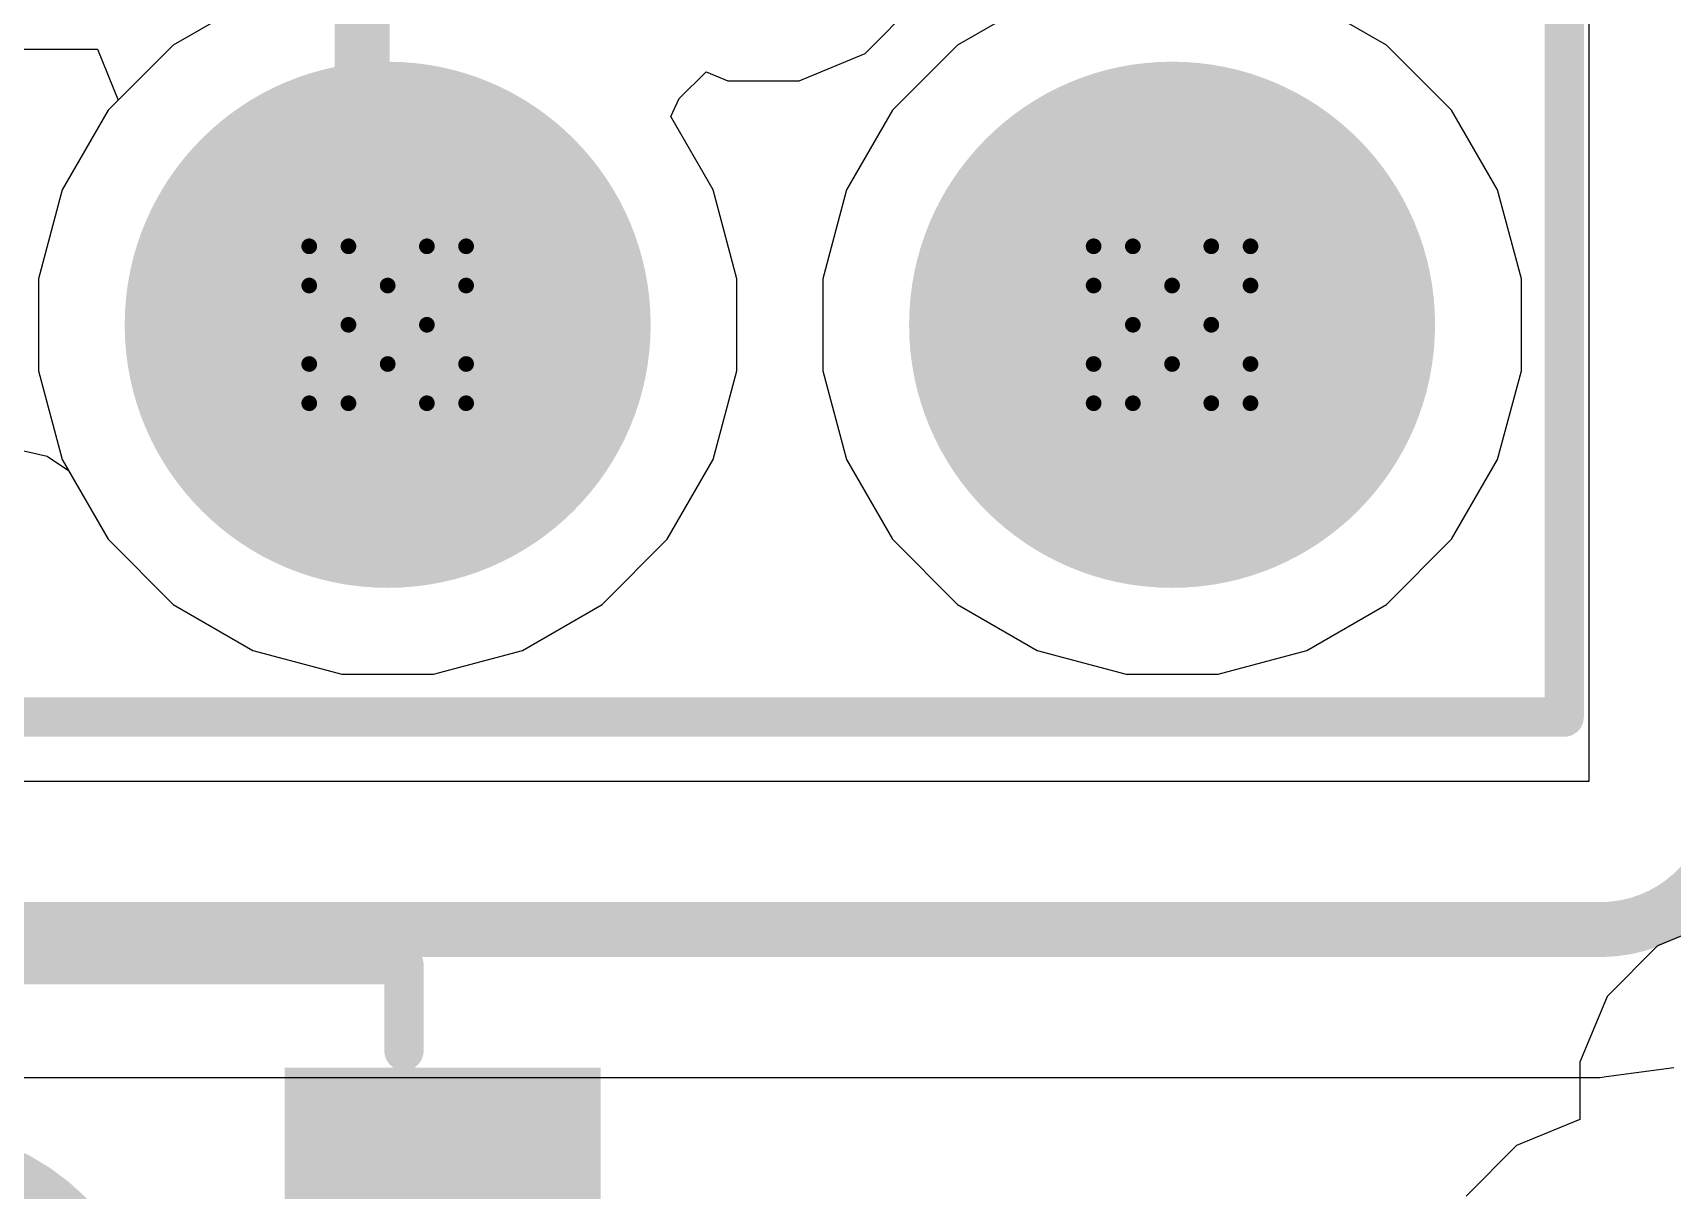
# Model space of a CAD drawing. Header units: inches. Extents: x -18 to 5357, y -8 to 5291.
# Drawn here: x 26.41 to 31.72, y 18.98 to 22.73 of the extents above; entities that cross this region are included whole.
import ezdxf

# ---------------------------------------------------------------- set-up
doc = ezdxf.new("R2010")
doc.units = ezdxf.units.IN
for name, color, linetype in [('Bottom Layer', 5, 'Continuous'), ('Bottom Solder', 6, 'Continuous'), ('Drill Drawing', 1, 'Continuous'), ('Ground', 16, 'Continuous'), ('Multi-Layer', 9, 'Continuous'), ('Pad Holes', 156, 'Continuous'), ('Power', 76, 'Continuous'), ('Top Layer', 1, 'Continuous'), ('Top Overlay', 2, 'Continuous'), ('Top Paste', 8, 'Continuous'), ('Top Solder', 216, 'Continuous')]:
    doc.layers.add(name, color=color, linetype=linetype)

# ---------------------------------------------------------------- blocks, each defined once
blk = doc.blocks.new('B3U_1000P_26')
at = {"layer": 'Top Layer'}
for points in [[(-2.11, 0.86), (-1.29, 0.86), (-1.29, -0.86), (-2.11, -0.86)], [(1.29, 0.86), (2.11, 0.86), (2.11, -0.86), (1.29, -0.86)]]:
    blk.add_hatch(color=1, dxfattribs=at).paths.add_polyline_path(points)
at = {"layer": 'Top Paste'}
for points in [[(-2.11, 0.86), (-1.29, 0.86), (-1.29, -0.86), (-2.11, -0.86)], [(1.29, 0.86), (2.11, 0.86), (2.11, -0.86), (1.29, -0.86)]]:
    blk.add_hatch(color=8, dxfattribs=at).paths.add_polyline_path(points)
at = {"layer": 'Top Solder'}
for points in [[(-2.2116, 0.9616), (-1.1884, 0.9616), (-1.1884, -0.9616), (-2.2116, -0.9616)], [(1.1884, 0.9616), (2.2116, 0.9616), (2.2116, -0.9616), (1.1884, -0.9616)]]:
    blk.add_hatch(color=216, dxfattribs=at).paths.add_polyline_path(points)
at = {"layer": 'Top Overlay'}
for points in [[(-1.5748, 1.2954, 0.127, 0.127, 0), (1.5748, 1.2954, 0.127, 0.127, 0)], [(-1.5748, 1.016, 0.127, 0.127, 0), (-1.5748, 1.2954, 0.127, 0.127, 0)], [(1.5748, 1.016, 0.127, 0.127, 0), (1.5748, 1.2954, 0.127, 0.127, 0)], [(-1.5748, -1.2954, 0.127, 0.127, 0), (-1.5748, -1.016, 0.127, 0.127, 0)], [(1.5748, -1.2954, 0.127, 0.127, 0), (1.5748, -1.016, 0.127, 0.127, 0)], [(-1.5748, -1.2954, 0.127, 0.127, 0), (1.5748, -1.2954, 0.127, 0.127, 0)]]:
    blk.add_lwpolyline(points, format="xyseb", dxfattribs=at)
for points in [[(-1.6065, 1.2954, 0.0635, 0.0635, 1), (-1.5431, 1.2954, 0.0635, 0.0635, 1)], [(-1.6065, 1.2954, 0.0635, 0.0635, 1), (-1.5431, 1.2954, 0.0635, 0.0635, 1)], [(1.5431, 1.2954, 0.0635, 0.0635, 1), (1.6066, 1.2954, 0.0635, 0.0635, 1)], [(1.5431, 1.2954, 0.0635, 0.0635, 1), (1.6066, 1.2954, 0.0635, 0.0635, 1)], [(-1.6065, 1.016, 0.0635, 0.0635, 1), (-1.5431, 1.016, 0.0635, 0.0635, 1)], [(1.5431, 1.016, 0.0635, 0.0635, 1), (1.6066, 1.016, 0.0635, 0.0635, 1)], [(0.6411, 0, 0.254, 0.254, 1), (-0.6411, 0, 0.254, 0.254, 1)], [(-0.7046, 0, 0.127, 0.127, 1), (-0.5776, 0, 0.127, 0.127, 1)], [(0.5776, 0, 0.127, 0.127, 1), (0.7046, 0, 0.127, 0.127, 1)], [(-1.6065, -1.016, 0.0635, 0.0635, 1), (-1.5431, -1.016, 0.0635, 0.0635, 1)], [(1.5431, -1.016, 0.0635, 0.0635, 1), (1.6065, -1.016, 0.0635, 0.0635, 1)], [(-1.6065, -1.2954, 0.0635, 0.0635, 1), (-1.5431, -1.2954, 0.0635, 0.0635, 1)], [(-1.6065, -1.2954, 0.0635, 0.0635, 1), (-1.5431, -1.2954, 0.0635, 0.0635, 1)], [(1.5431, -1.2954, 0.0635, 0.0635, 1), (1.6065, -1.2954, 0.0635, 0.0635, 1)], [(1.5431, -1.2954, 0.0635, 0.0635, 1), (1.6065, -1.2954, 0.0635, 0.0635, 1)]]:
    blk.add_lwpolyline(points, format="xyseb", close=True, dxfattribs=at)
blk = doc.blocks.new('HDR1X3__83')
at = {"layer": 'Bottom Layer'}
h = blk.add_hatch(color=5, dxfattribs=at)
edge = h.paths.add_edge_path()
edge.add_arc((2.54, 0), 0.75, 0, 360)
h = blk.add_hatch(color=5, dxfattribs=at)
edge = h.paths.add_edge_path()
edge.add_arc((5.08, 0), 0.75, 0, 360)
at = {"layer": 'Bottom Solder'}
h = blk.add_hatch(color=6, dxfattribs=at)
edge = h.paths.add_edge_path()
edge.add_arc((2.54, 0), 0.8516, 0, 360)
h = blk.add_hatch(color=6, dxfattribs=at)
edge = h.paths.add_edge_path()
edge.add_arc((5.08, 0), 0.8516, 0, 360)
at = {"layer": 'Ground'}
h = blk.add_hatch(color=16, dxfattribs=at)
edge = h.paths.add_edge_path()
edge.add_arc((2.54, 0), 0.75, 0, 360)
h = blk.add_hatch(color=16, dxfattribs=at)
edge = h.paths.add_edge_path()
edge.add_arc((5.08, 0), 0.75, 0, 360)
at = {"layer": 'Multi-Layer'}
h = blk.add_hatch(color=9, dxfattribs=at)
edge = h.paths.add_edge_path()
edge.add_arc((2.54, 0), 0.75, 0, 360)
h = blk.add_hatch(color=9, dxfattribs=at)
edge = h.paths.add_edge_path()
edge.add_arc((5.08, 0), 0.75, 0, 360)
at = {"layer": 'Pad Holes'}
h = blk.add_hatch(color=7, dxfattribs=at)
edge = h.paths.add_edge_path()
edge.add_arc((2.54, 0), 0.45, 0, 360)
h = blk.add_hatch(color=7, dxfattribs=at)
edge = h.paths.add_edge_path()
edge.add_arc((5.08, 0), 0.45, 0, 360)
at = {"layer": 'Power'}
h = blk.add_hatch(color=76, dxfattribs=at)
edge = h.paths.add_edge_path()
edge.add_arc((2.54, 0), 0.75, 0, 360)
h = blk.add_hatch(color=76, dxfattribs=at)
edge = h.paths.add_edge_path()
edge.add_arc((5.08, 0), 0.75, 0, 360)
at = {"layer": 'Top Layer'}
h = blk.add_hatch(color=1, dxfattribs=at)
edge = h.paths.add_edge_path()
edge.add_arc((2.54, 0), 0.75, 0, 360)
h = blk.add_hatch(color=1, dxfattribs=at)
edge = h.paths.add_edge_path()
edge.add_arc((5.08, 0), 0.75, 0, 360)
at = {"layer": 'Top Solder'}
h = blk.add_hatch(color=216, dxfattribs=at)
edge = h.paths.add_edge_path()
edge.add_arc((2.54, 0), 0.8516, 0, 360)
h = blk.add_hatch(color=216, dxfattribs=at)
edge = h.paths.add_edge_path()
edge.add_arc((5.08, 0), 0.8516, 0, 360)
at = {"layer": 'Top Overlay'}
for points in [[(6.35, -1.27, 0.127, 0.127, 0), (6.35, 1.27, 0.127, 0.127, 0)], [(-1.27, -1.27, 0.127, 0.127, 0), (6.35, -1.27, 0.127, 0.127, 0)]]:
    blk.add_lwpolyline(points, format="xyseb", dxfattribs=at)
blk.add_lwpolyline([(6.3182, -1.27, 0.0635, 0.0635, 1), (6.3817, -1.27, 0.0635, 0.0635, 1)], format="xyseb", close=True, dxfattribs=at)
blk.add_lwpolyline([(6.3182, -1.27, 0.0635, 0.0635, 1), (6.3817, -1.27, 0.0635, 0.0635, 1)], format="xyseb", close=True, dxfattribs=at)

msp = doc.modelspace()

# ---------------------------------------------------------------- linework, layer by layer
at = {"layer": 'Bottom Layer'}
for p, q in [((31.4535, 23.4263), (31.4535, 20.3023)), ((29.1104, 22.6592), (29.2738, 22.8227)), ((26.1551, 22.6727), (26.6239, 22.6727)), ((26.6239, 22.6727), (26.6919, 22.5084)), ((28.8968, 22.5708), (29.1104, 22.6592)), ((28.5081, 22.514), (28.5954, 22.5999)), ((28.5954, 22.5999), (28.6657, 22.5708)), ((28.6657, 22.5708), (28.8968, 22.5708)), ((28.4811, 22.4548), (28.5081, 22.514)), ((26.659, 22.4755), (26.5101, 22.2176)), ((26.6919, 22.5084), (26.659, 22.4755)), ((28.618, 22.2176), (28.4811, 22.4548)), ((26.5101, 22.2176), (26.4331, 21.93)), ((28.6951, 21.93), (28.618, 22.2176)), ((26.4331, 21.93), (26.4331, 21.6322)), ((28.6951, 21.6322), (28.6951, 21.93)), ((26.4331, 21.6322), (26.5101, 21.3445)), ((28.618, 21.3445), (28.6951, 21.6322)), ((26.5101, 21.3445), (26.659, 21.0866)), ((28.4691, 21.0866), (28.618, 21.3445)), ((26.659, 21.0866), (26.8696, 20.8761)), ((28.2585, 20.8761), (28.4691, 21.0866)), ((26.8696, 20.8761), (27.1275, 20.7272)), ((28.0006, 20.7272), (28.2585, 20.8761)), ((27.1275, 20.7272), (27.4152, 20.6501)), ((27.713, 20.6501), (28.0006, 20.7272)), ((27.4152, 20.6501), (27.713, 20.6501)), ((31.4535, 20.3023), (23.7176, 20.3023)), ((23.7176, 19.3441), (31.4904, 19.3441)), ((31.4904, 19.3441), (31.5103, 19.348)), ((31.5103, 19.348), (31.7285, 19.3767))]:
    msp.add_line(p, q, dxfattribs=at)
for points in [[(31.9327, 20.2654, 0.1778, 0.1778, -0.414214), (31.4904, 19.8232, 0.1778, 0.1778, 0)], [(23.375, 19.8232, 0.1778, 0.1778, 0), (31.4904, 19.8232, 0.1778, 0.1778, 0)]]:
    msp.add_lwpolyline(points, format="xyseb", dxfattribs=at)
msp.add_lwpolyline([(31.446, 19.8232, 0.0889, 0.0889, 1), (31.5349, 19.8232, 0.0889, 0.0889, 1)], format="xyseb", close=True, dxfattribs=at)
msp.add_lwpolyline([(31.446, 19.8232, 0.0889, 0.0889, 1), (31.5349, 19.8232, 0.0889, 0.0889, 1)], format="xyseb", close=True, dxfattribs=at)
at = {"layer": 'Drill Drawing'}
for points in [[(27.3101, 21.9081, 0.0508, 0.0508, 0), (27.3101, 22.0351, 0.0508, 0.0508, 0)], [(27.3101, 22.0351, 0.0508, 0.0508, 0), (27.4371, 22.0351, 0.0508, 0.0508, 0)], [(27.4371, 22.0351, 0.0508, 0.0508, 0), (27.5641, 21.9081, 0.0508, 0.0508, 0)], [(27.5641, 21.9081, 0.0508, 0.0508, 0), (27.6911, 22.0351, 0.0508, 0.0508, 0)], [(27.6911, 22.0351, 0.0508, 0.0508, 0), (27.8181, 22.0351, 0.0508, 0.0508, 0)], [(27.8181, 21.9081, 0.0508, 0.0508, 0), (27.8181, 22.0351, 0.0508, 0.0508, 0)], [(29.8501, 21.9081, 0.0508, 0.0508, 0), (29.8501, 22.0351, 0.0508, 0.0508, 0)], [(29.8501, 22.0351, 0.0508, 0.0508, 0), (29.9771, 22.0351, 0.0508, 0.0508, 0)], [(29.9771, 22.0351, 0.0508, 0.0508, 0), (30.1041, 21.9081, 0.0508, 0.0508, 0)], [(30.1041, 21.9081, 0.0508, 0.0508, 0), (30.2311, 22.0351, 0.0508, 0.0508, 0)], [(30.2311, 22.0351, 0.0508, 0.0508, 0), (30.3581, 22.0351, 0.0508, 0.0508, 0)], [(30.3581, 21.9081, 0.0508, 0.0508, 0), (30.3581, 22.0351, 0.0508, 0.0508, 0)], [(27.3101, 21.9081, 0.0508, 0.0508, 0), (27.4371, 21.7811, 0.0508, 0.0508, 0)], [(27.6911, 21.7811, 0.0508, 0.0508, 0), (27.8181, 21.9081, 0.0508, 0.0508, 0)], [(29.8501, 21.9081, 0.0508, 0.0508, 0), (29.9771, 21.7811, 0.0508, 0.0508, 0)], [(30.2311, 21.7811, 0.0508, 0.0508, 0), (30.3581, 21.9081, 0.0508, 0.0508, 0)], [(27.3101, 21.6541, 0.0508, 0.0508, 0), (27.4371, 21.7811, 0.0508, 0.0508, 0)], [(27.6911, 21.7811, 0.0508, 0.0508, 0), (27.8181, 21.6541, 0.0508, 0.0508, 0)], [(29.8501, 21.6541, 0.0508, 0.0508, 0), (29.9771, 21.7811, 0.0508, 0.0508, 0)], [(30.2311, 21.7811, 0.0508, 0.0508, 0), (30.3581, 21.6541, 0.0508, 0.0508, 0)], [(27.3101, 21.5271, 0.0508, 0.0508, 0), (27.3101, 21.6541, 0.0508, 0.0508, 0)], [(27.4371, 21.5271, 0.0508, 0.0508, 0), (27.5641, 21.6541, 0.0508, 0.0508, 0)], [(27.5641, 21.6541, 0.0508, 0.0508, 0), (27.6911, 21.5271, 0.0508, 0.0508, 0)], [(27.8181, 21.5271, 0.0508, 0.0508, 0), (27.8181, 21.6541, 0.0508, 0.0508, 0)], [(29.8501, 21.5271, 0.0508, 0.0508, 0), (29.8501, 21.6541, 0.0508, 0.0508, 0)], [(29.9771, 21.5271, 0.0508, 0.0508, 0), (30.1041, 21.6541, 0.0508, 0.0508, 0)], [(30.1041, 21.6541, 0.0508, 0.0508, 0), (30.2311, 21.5271, 0.0508, 0.0508, 0)], [(30.3581, 21.5271, 0.0508, 0.0508, 0), (30.3581, 21.6541, 0.0508, 0.0508, 0)], [(27.3101, 21.5271, 0.0508, 0.0508, 0), (27.4371, 21.5271, 0.0508, 0.0508, 0)], [(27.6911, 21.5271, 0.0508, 0.0508, 0), (27.8181, 21.5271, 0.0508, 0.0508, 0)], [(29.8501, 21.5271, 0.0508, 0.0508, 0), (29.9771, 21.5271, 0.0508, 0.0508, 0)], [(30.2311, 21.5271, 0.0508, 0.0508, 0), (30.3581, 21.5271, 0.0508, 0.0508, 0)]]:
    msp.add_lwpolyline(points, format="xyseb", dxfattribs=at)
for points in [[(27.2974, 22.0351, 0.0254, 0.0254, 1), (27.3228, 22.0351, 0.0254, 0.0254, 1)], [(27.2974, 22.0351, 0.0254, 0.0254, 1), (27.3228, 22.0351, 0.0254, 0.0254, 1)], [(27.4244, 22.0351, 0.0254, 0.0254, 1), (27.4498, 22.0351, 0.0254, 0.0254, 1)], [(27.4244, 22.0351, 0.0254, 0.0254, 1), (27.4498, 22.0351, 0.0254, 0.0254, 1)], [(27.6784, 22.0351, 0.0254, 0.0254, 1), (27.7038, 22.0351, 0.0254, 0.0254, 1)], [(27.6784, 22.0351, 0.0254, 0.0254, 1), (27.7038, 22.0351, 0.0254, 0.0254, 1)], [(27.8054, 22.0351, 0.0254, 0.0254, 1), (27.8308, 22.0351, 0.0254, 0.0254, 1)], [(27.8054, 22.0351, 0.0254, 0.0254, 1), (27.8308, 22.0351, 0.0254, 0.0254, 1)], [(29.8374, 22.0351, 0.0254, 0.0254, 1), (29.8628, 22.0351, 0.0254, 0.0254, 1)], [(29.8374, 22.0351, 0.0254, 0.0254, 1), (29.8628, 22.0351, 0.0254, 0.0254, 1)], [(29.9644, 22.0351, 0.0254, 0.0254, 1), (29.9898, 22.0351, 0.0254, 0.0254, 1)], [(29.9644, 22.0351, 0.0254, 0.0254, 1), (29.9898, 22.0351, 0.0254, 0.0254, 1)], [(30.2184, 22.0351, 0.0254, 0.0254, 1), (30.2438, 22.0351, 0.0254, 0.0254, 1)], [(30.2184, 22.0351, 0.0254, 0.0254, 1), (30.2438, 22.0351, 0.0254, 0.0254, 1)], [(30.3454, 22.0351, 0.0254, 0.0254, 1), (30.3708, 22.0351, 0.0254, 0.0254, 1)], [(30.3454, 22.0351, 0.0254, 0.0254, 1), (30.3708, 22.0351, 0.0254, 0.0254, 1)], [(27.2974, 21.9081, 0.0254, 0.0254, 1), (27.3228, 21.9081, 0.0254, 0.0254, 1)], [(27.2974, 21.9081, 0.0254, 0.0254, 1), (27.3228, 21.9081, 0.0254, 0.0254, 1)], [(27.5514, 21.9081, 0.0254, 0.0254, 1), (27.5768, 21.9081, 0.0254, 0.0254, 1)], [(27.5514, 21.9081, 0.0254, 0.0254, 1), (27.5768, 21.9081, 0.0254, 0.0254, 1)], [(27.8054, 21.9081, 0.0254, 0.0254, 1), (27.8308, 21.9081, 0.0254, 0.0254, 1)], [(27.8054, 21.9081, 0.0254, 0.0254, 1), (27.8308, 21.9081, 0.0254, 0.0254, 1)], [(29.8374, 21.9081, 0.0254, 0.0254, 1), (29.8628, 21.9081, 0.0254, 0.0254, 1)], [(29.8374, 21.9081, 0.0254, 0.0254, 1), (29.8628, 21.9081, 0.0254, 0.0254, 1)], [(30.0914, 21.9081, 0.0254, 0.0254, 1), (30.1168, 21.9081, 0.0254, 0.0254, 1)], [(30.0914, 21.9081, 0.0254, 0.0254, 1), (30.1168, 21.9081, 0.0254, 0.0254, 1)], [(30.3454, 21.9081, 0.0254, 0.0254, 1), (30.3708, 21.9081, 0.0254, 0.0254, 1)], [(30.3454, 21.9081, 0.0254, 0.0254, 1), (30.3708, 21.9081, 0.0254, 0.0254, 1)], [(27.4244, 21.7811, 0.0254, 0.0254, 1), (27.4498, 21.7811, 0.0254, 0.0254, 1)], [(27.4244, 21.7811, 0.0254, 0.0254, 1), (27.4498, 21.7811, 0.0254, 0.0254, 1)], [(27.6784, 21.7811, 0.0254, 0.0254, 1), (27.7038, 21.7811, 0.0254, 0.0254, 1)], [(27.6784, 21.7811, 0.0254, 0.0254, 1), (27.7038, 21.7811, 0.0254, 0.0254, 1)], [(29.9644, 21.7811, 0.0254, 0.0254, 1), (29.9898, 21.7811, 0.0254, 0.0254, 1)], [(29.9644, 21.7811, 0.0254, 0.0254, 1), (29.9898, 21.7811, 0.0254, 0.0254, 1)], [(30.2184, 21.7811, 0.0254, 0.0254, 1), (30.2438, 21.7811, 0.0254, 0.0254, 1)], [(30.2184, 21.7811, 0.0254, 0.0254, 1), (30.2438, 21.7811, 0.0254, 0.0254, 1)], [(27.2974, 21.6541, 0.0254, 0.0254, 1), (27.3228, 21.6541, 0.0254, 0.0254, 1)], [(27.2974, 21.6541, 0.0254, 0.0254, 1), (27.3228, 21.6541, 0.0254, 0.0254, 1)], [(27.5514, 21.6541, 0.0254, 0.0254, 1), (27.5768, 21.6541, 0.0254, 0.0254, 1)], [(27.5514, 21.6541, 0.0254, 0.0254, 1), (27.5768, 21.6541, 0.0254, 0.0254, 1)], [(27.8054, 21.6541, 0.0254, 0.0254, 1), (27.8308, 21.6541, 0.0254, 0.0254, 1)], [(27.8054, 21.6541, 0.0254, 0.0254, 1), (27.8308, 21.6541, 0.0254, 0.0254, 1)], [(29.8374, 21.6541, 0.0254, 0.0254, 1), (29.8628, 21.6541, 0.0254, 0.0254, 1)], [(29.8374, 21.6541, 0.0254, 0.0254, 1), (29.8628, 21.6541, 0.0254, 0.0254, 1)], [(30.0914, 21.6541, 0.0254, 0.0254, 1), (30.1168, 21.6541, 0.0254, 0.0254, 1)], [(30.0914, 21.6541, 0.0254, 0.0254, 1), (30.1168, 21.6541, 0.0254, 0.0254, 1)], [(30.3454, 21.6541, 0.0254, 0.0254, 1), (30.3708, 21.6541, 0.0254, 0.0254, 1)], [(30.3454, 21.6541, 0.0254, 0.0254, 1), (30.3708, 21.6541, 0.0254, 0.0254, 1)], [(27.2974, 21.5271, 0.0254, 0.0254, 1), (27.3228, 21.5271, 0.0254, 0.0254, 1)], [(27.2974, 21.5271, 0.0254, 0.0254, 1), (27.3228, 21.5271, 0.0254, 0.0254, 1)], [(27.4244, 21.5271, 0.0254, 0.0254, 1), (27.4498, 21.5271, 0.0254, 0.0254, 1)], [(27.4244, 21.5271, 0.0254, 0.0254, 1), (27.4498, 21.5271, 0.0254, 0.0254, 1)], [(27.6784, 21.5271, 0.0254, 0.0254, 1), (27.7038, 21.5271, 0.0254, 0.0254, 1)], [(27.6784, 21.5271, 0.0254, 0.0254, 1), (27.7038, 21.5271, 0.0254, 0.0254, 1)], [(27.8054, 21.5271, 0.0254, 0.0254, 1), (27.8308, 21.5271, 0.0254, 0.0254, 1)], [(27.8054, 21.5271, 0.0254, 0.0254, 1), (27.8308, 21.5271, 0.0254, 0.0254, 1)], [(29.8374, 21.5271, 0.0254, 0.0254, 1), (29.8628, 21.5271, 0.0254, 0.0254, 1)], [(29.8374, 21.5271, 0.0254, 0.0254, 1), (29.8628, 21.5271, 0.0254, 0.0254, 1)], [(29.9644, 21.5271, 0.0254, 0.0254, 1), (29.9898, 21.5271, 0.0254, 0.0254, 1)], [(29.9644, 21.5271, 0.0254, 0.0254, 1), (29.9898, 21.5271, 0.0254, 0.0254, 1)], [(30.2184, 21.5271, 0.0254, 0.0254, 1), (30.2438, 21.5271, 0.0254, 0.0254, 1)], [(30.2184, 21.5271, 0.0254, 0.0254, 1), (30.2438, 21.5271, 0.0254, 0.0254, 1)], [(30.3454, 21.5271, 0.0254, 0.0254, 1), (30.3708, 21.5271, 0.0254, 0.0254, 1)], [(30.3454, 21.5271, 0.0254, 0.0254, 1), (30.3708, 21.5271, 0.0254, 0.0254, 1)]]:
    msp.add_lwpolyline(points, format="xyseb", close=True, dxfattribs=at)
at = {"layer": 'Ground'}
for p, q in [((27.1275, 22.835), (26.8696, 22.6861)), ((29.1104, 22.6592), (29.2738, 22.8227)), ((26.8696, 22.6861), (26.659, 22.4755)), ((28.8968, 22.5708), (29.1104, 22.6592)), ((28.5081, 22.514), (28.5954, 22.5999)), ((28.5954, 22.5999), (28.6657, 22.5708)), ((28.6657, 22.5708), (28.8968, 22.5708)), ((28.4811, 22.4548), (28.5081, 22.514)), ((26.659, 22.4755), (26.5101, 22.2176)), ((28.618, 22.2176), (28.4811, 22.4548)), ((26.5101, 22.2176), (26.4331, 21.93)), ((28.6951, 21.93), (28.618, 22.2176)), ((26.4331, 21.93), (26.4331, 21.6322)), ((28.6951, 21.6322), (28.6951, 21.93)), ((26.4331, 21.6322), (26.5101, 21.3445)), ((28.618, 21.3445), (28.6951, 21.6322)), ((26.5101, 21.3445), (26.659, 21.0866)), ((28.4691, 21.0866), (28.618, 21.3445)), ((26.659, 21.0866), (26.8696, 20.8761)), ((28.2585, 20.8761), (28.4691, 21.0866)), ((26.8696, 20.8761), (27.1275, 20.7272)), ((28.0006, 20.7272), (28.2585, 20.8761)), ((27.1275, 20.7272), (27.4152, 20.6501)), ((27.713, 20.6501), (28.0006, 20.7272)), ((27.4152, 20.6501), (27.713, 20.6501))]:
    msp.add_line(p, q, dxfattribs=at)
at = {"layer": 'Power'}
for p, q in [((27.1275, 22.835), (26.8696, 22.6861)), ((29.6675, 22.835), (29.4096, 22.6861)), ((30.7985, 22.6861), (30.5406, 22.835)), ((29.1104, 22.6592), (29.2738, 22.8227)), ((26.8696, 22.6861), (26.659, 22.4755)), ((29.4096, 22.6861), (29.199, 22.4755)), ((31.0091, 22.4755), (30.7985, 22.6861)), ((28.8968, 22.5708), (29.1104, 22.6592)), ((28.5081, 22.514), (28.5954, 22.5999)), ((28.5954, 22.5999), (28.6657, 22.5708)), ((28.6657, 22.5708), (28.8968, 22.5708)), ((28.4811, 22.4548), (28.5081, 22.514)), ((26.659, 22.4755), (26.5101, 22.2176)), ((29.199, 22.4755), (29.0501, 22.2176)), ((31.158, 22.2176), (31.0091, 22.4755)), ((28.618, 22.2176), (28.4811, 22.4548)), ((26.5101, 22.2176), (26.4331, 21.93)), ((28.6951, 21.93), (28.618, 22.2176)), ((29.0501, 22.2176), (28.9731, 21.93)), ((31.2351, 21.93), (31.158, 22.2176)), ((26.4331, 21.93), (26.4331, 21.6322)), ((28.6951, 21.6322), (28.6951, 21.93)), ((28.9731, 21.93), (28.9731, 21.6322)), ((31.2351, 21.6322), (31.2351, 21.93)), ((26.4331, 21.6322), (26.5101, 21.3445)), ((28.618, 21.3445), (28.6951, 21.6322)), ((28.9731, 21.6322), (29.0501, 21.3445)), ((31.158, 21.3445), (31.2351, 21.6322)), ((26.5101, 21.3445), (26.659, 21.0866)), ((28.4691, 21.0866), (28.618, 21.3445)), ((29.0501, 21.3445), (29.199, 21.0866)), ((31.0091, 21.0866), (31.158, 21.3445)), ((26.659, 21.0866), (26.8696, 20.8761)), ((28.2585, 20.8761), (28.4691, 21.0866)), ((29.199, 21.0866), (29.4096, 20.8761)), ((30.7985, 20.8761), (31.0091, 21.0866)), ((26.8696, 20.8761), (27.1275, 20.7272)), ((28.0006, 20.7272), (28.2585, 20.8761)), ((29.4096, 20.8761), (29.6675, 20.7272)), ((30.5406, 20.7272), (30.7985, 20.8761)), ((27.1275, 20.7272), (27.4152, 20.6501)), ((27.713, 20.6501), (28.0006, 20.7272)), ((29.6675, 20.7272), (29.9552, 20.6501)), ((30.253, 20.6501), (30.5406, 20.7272)), ((27.4152, 20.6501), (27.713, 20.6501)), ((29.9552, 20.6501), (30.253, 20.6501)), ((31.8897, 19.8591), (31.6762, 19.7706)), ((31.6762, 19.7706), (31.5128, 19.6072)), ((31.5128, 19.6072), (31.4243, 19.3937)), ((31.4243, 19.3937), (31.4243, 19.209)), ((31.4243, 19.209), (31.2194, 19.1241)), ((31.2194, 19.1241), (31.056, 18.9607))]:
    msp.add_line(p, q, dxfattribs=at)
at = {"layer": 'Top Layer'}
for p, q in [((29.1104, 22.6592), (29.2738, 22.8227)), ((28.8968, 22.5708), (29.1104, 22.6592)), ((28.5081, 22.514), (28.5954, 22.5999)), ((28.5954, 22.5999), (28.6657, 22.5708)), ((28.6657, 22.5708), (28.8968, 22.5708)), ((28.4811, 22.4548), (28.5081, 22.514)), ((28.618, 22.2176), (28.4811, 22.4548)), ((28.6951, 21.93), (28.618, 22.2176)), ((28.6951, 21.6322), (28.6951, 21.93)), ((28.618, 21.3445), (28.6951, 21.6322)), ((26.3142, 21.3888), (26.4619, 21.3554)), ((26.4619, 21.3554), (26.5306, 21.3092)), ((28.4691, 21.0866), (28.618, 21.3445)), ((26.5306, 21.3092), (26.659, 21.0866)), ((26.659, 21.0866), (26.8696, 20.8761)), ((28.2585, 20.8761), (28.4691, 21.0866)), ((26.8696, 20.8761), (27.1275, 20.7272)), ((28.0006, 20.7272), (28.2585, 20.8761)), ((27.1275, 20.7272), (27.4152, 20.6501)), ((27.713, 20.6501), (28.0006, 20.7272)), ((27.4152, 20.6501), (27.713, 20.6501))]:
    msp.add_line(p, q, dxfattribs=at)
for points in [[(27.4814, 21.8638, 0.1778, 0.1778, 0), (27.4814, 24.6411, 0.1778, 0.1778, 0)], [(27.5641, 21.7811, 0.1778, 0.1778, -0.414214), (27.4814, 21.8638, 0.1778, 0.1778, 0)]]:
    msp.add_lwpolyline(points, format="xyseb", dxfattribs=at)
for points in [[(27.4369, 21.8638, 0.0889, 0.0889, 1), (27.5258, 21.8638, 0.0889, 0.0889, 1)], [(27.4369, 21.8638, 0.0889, 0.0889, 1), (27.5258, 21.8638, 0.0889, 0.0889, 1)], [(27.5196, 21.7811, 0.0889, 0.0889, 1), (27.6085, 21.7811, 0.0889, 0.0889, 1)]]:
    msp.add_lwpolyline(points, format="xyseb", close=True, dxfattribs=at)

# ---------------------------------------------------------------- block references
for name, p in [('HDR1X3__83', (25.0241, 21.7811)), ('B3U_1000P_26', (26.042, 18.4144))]:
    msp.add_blockref(name, p)

doc.saveas('drawing.dxf')
